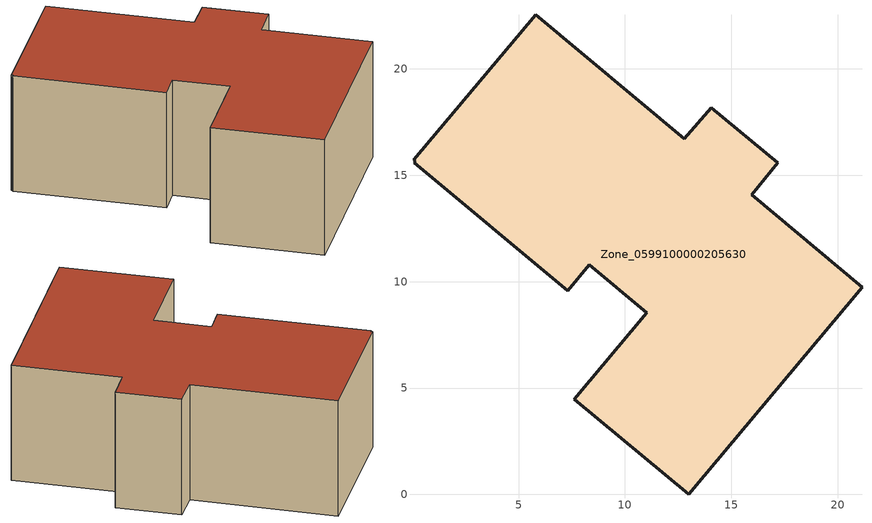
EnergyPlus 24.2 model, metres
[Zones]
Zone_0599100000205630
 floor ground (C_G): 7.31,9.57 0.09,15.57 0.16,15.65 0.07,15.73 5.82,22.55 12.79,16.72 14.05,18.17 17.18,15.6 15.95,14.08 21.14,9.73 13,0 7.62,4.47 11.02,8.55 8.32,10.8 z0
 wall outside (C_F): 17.18,15.6 14.05,18.17 12.79,16.72 5.82,22.55 0.07,15.73 0.16,15.65 0.09,15.57 7.31,9.57 8.32,10.8 11.02,8.55 7.62,4.47 13,0 21.14,9.73 15.95,14.08 17.18,15.6 z0:7.78
 roof outside (C_R): 0.09,15.57 7.31,9.57 8.32,10.8 11.02,8.55 7.62,4.47 13,0 21.14,9.73 15.95,14.08 17.18,15.6 14.05,18.17 12.79,16.72 5.82,22.55 0.07,15.73 0.16,15.65 z7.78
[BUILDING]
Pand.0599100000205630: North Axis=0; Terrain=City; Loads Convergence Tolerance Value=0.04; Temperature Convergence Tolerance Value=0.4; Solar Distribution=FullExterior; Maximum Number of Warmup Days=25; Minimum Number of Warmup Days=1
[Site:Location]
Rotterdam.The.Hague.AP_ZH_NLD Design_Conditions: Latitude=51.96; Longitude=4.45; Time Zone=1; Elevation=-4.5
[SITE:GROUNDTEMPERATURE:BUILDINGSURFACE]
18, 18, 18, 18, 18, 18, 18, 18, 18, 18, 18, 18
[MATERIAL] Thermal Absorptance=0.9; Solar Absorptance=0.7; Visible Absorptance=0.7
Name | Roughness | Thickness | Conductivity | Density | Specific Heat
G.D.1965-1974 | MediumSmooth | 0.15 | 0.882353 | 540 | 1210
F.D.1965-1974 | Rough | 0.3 | 0.697674 | 1920 | 840
R.D.1965-1974 | MediumRough | 0.2 | 0.232558 | 1500 | 1000
[CONSTRUCTION]
C_G: G.D.1965-1974
C_F: F.D.1965-1974
C_R: R.D.1965-1974
[ZONE]
Zone_0599100000205630: Type=1; Multiplier=1; Ceiling Height=Autocalculate; Volume=Autocalculate; Floor Area=autocalculate; Part of Total Floor Area=Yes
[ZONEINFILTRATION:DESIGNFLOWRATE]
Infil_Zone_0599100000205630: Zone or ZoneList or Space or SpaceList=Zone_0599100000205630; Schedule=AlwaysOn; Design Flow Rate Calculation Method=Flow/Area; Flow Rate per Floor Area=0.0042; Constant Term Coefficient=1; Temperature Term Coefficient=0; Velocity Term Coefficient=0; Velocity Squared Term Coefficient=0
[HVACTEMPLATE:ZONE:IDEALLOADSAIRSYSTEM]
Zone_0599100000205630: Maximum Heating Supply Air Temperature=50; Minimum Cooling Supply Air Temperature=13; Maximum Heating Supply Air Humidity Ratio=0.0156; Minimum Cooling Supply Air Humidity Ratio=0.0077; Heating Limit=NoLimit; Cooling Limit=NoLimit; Dehumidification Control Type=ConstantSensibleHeatRatio; Cooling Sensible Heat Ratio=0.7; Dehumidification Setpoint=60; Humidification Control Type=None; Humidification Setpoint=30; Outdoor Air Method=None; Outdoor Air Flow Rate per Person=0.00944; Outdoor Air Flow Rate per Zone Floor Area=0; Outdoor Air Flow Rate per Zone=0; Demand Controlled Ventilation Type=None; Outdoor Air Economizer Type=NoEconomizer; Heat Recovery Type=None; Sensible Heat Recovery Effectiveness=0.7; Latent Heat Recovery Effectiveness=0.65
[ZONECONTROL:THERMOSTAT]
ThermostatControl_Zone_0599100000205630: Zone or ZoneList=Zone_0599100000205630; Control Type Schedule=DualSetpointControlType; Control 1=Thermostat_Zone_0599100000205630; Temperature Difference Between Cutout And Setpoint=0
[THERMOSTATSETPOINT:DUALSETPOINT]
Thermostat_Zone_0599100000205630: Heating Setpoint Temperature Schedule=HeatingSetpoint_Zone_0599100000205630; Cooling Setpoint Temperature Schedule=CoolingSetpoint_Zone_0599100000205630
[SCHEDULE:COMPACT]
HeatingSetpoint_Zone_0599100000205630: Through: 12/31, For: AllDays, Until: 24:00, 21
CoolingSetpoint_Zone_0599100000205630: Through: 12/31, For: AllDays, Until: 24:00, 24
DualSetpointControlType: Through: 12/31, For: AllDays, Until: 24:00, 4
AlwaysOn: Through: 12/31, For: AllDays, Until: 24:00, 1
